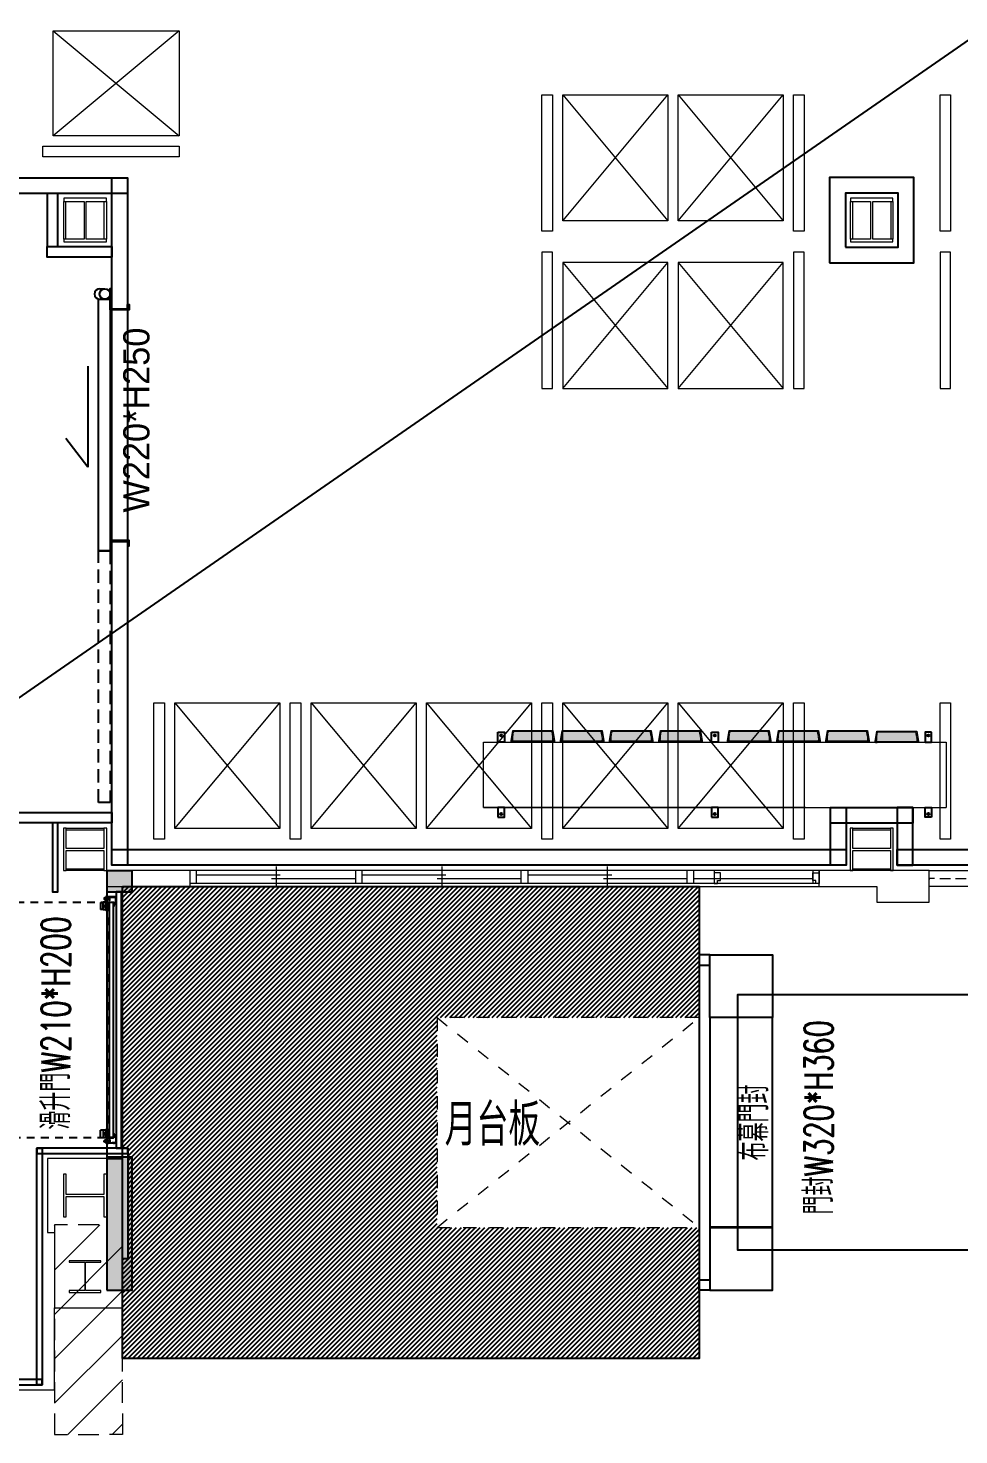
# Model space of a CAD drawing. Header units: millimetres. Extents: x -15161 to 10473752, y -72817 to 33960.
# Drawn here: x -1102 to -214, y -31514 to -30172 of the extents above; entities that cross this region are included whole.
import ezdxf
from ezdxf.enums import TextEntityAlignment as Align

# ---------------------------------------------------------------- set-up
doc = ezdxf.new("R2010")
doc.units = ezdxf.units.MM
for name, pattern in [('DASHED', [0.75, 0.5, -0.25]), ('HIDDEN', [9.525, 6.35, -3.175]), ('JIS_02_0.7', [1.35, 0.75, -0.6]), ('JIS_02_1.2', [2.5, 1.25, -1.25])]:
    doc.linetypes.add(name, pattern=pattern)
for name, color, linetype, lineweight in [('1', 7, 'Continuous', 9), ('C6', 6, 'Continuous', 5), ('添利-門', 150, 'Continuous', 25)]:
    doc.layers.add(name, color=color, linetype=linetype, lineweight=lineweight)
for name, color, linetype in [('@02 滑升門板', 7, 'Continuous'), ('@16 小零件', 3, 'Continuous'), ('HIDDEN', 2, 'DASHED'), ('PDF_幾何圖形', 7, 'Continuous'), ('TEXT', 4, 'Continuous')]:
    doc.layers.add(name, color=color, linetype=linetype)
doc.styles.add('C1', font='simplex.shx', dxfattribs={"bigfont": 'chin.shx'})
doc.styles.add('CHINA', font='C2.SHX', dxfattribs={"width": 0.8, "bigfont": 'CHINA.SHX'})
doc.styles.get("Standard").update_dxf_attribs({"font": 'arial.ttf'})

# ---------------------------------------------------------------- blocks, each defined once
blk = doc.blocks.new('機組1140116')
h = blk.add_hatch(color=230)
h.dxf.hatch_style = 1
h.paths.add_polyline_path([(-601.9, -24982.1), (-600.3, -24991.4), (-601.7, -24991.4), (-640.6, -24991.4), (-638.9, -24982.1)])
h = blk.add_hatch(color=230)
h.dxf.hatch_style = 1
h.paths.add_polyline_path([(-555, -24982.1), (-553.3, -24991.4), (-554.8, -24991.4), (-593.7, -24991.4), (-592, -24982.1)])
h = blk.add_hatch(color=230)
h.dxf.hatch_style = 1
h.paths.add_polyline_path([(-508.1, -24982.1), (-506.4, -24991.4), (-507.9, -24991.4), (-546.8, -24991.4), (-545.1, -24982.1)])
h = blk.add_hatch(color=230)
h.dxf.hatch_style = 1
h.paths.add_polyline_path([(-461.2, -24982.1), (-459.5, -24991.4), (-461, -24991.4), (-499.9, -24991.4), (-498.2, -24982.1)])
h = blk.add_hatch(color=230)
h.dxf.hatch_style = 1
h.paths.add_polyline_path([(-395.6, -24982.1), (-393.9, -24991.4), (-395.4, -24991.4), (-434.3, -24991.4), (-432.6, -24982.1)])
h = blk.add_hatch(color=230)
h.dxf.hatch_style = 1
h.paths.add_polyline_path([(-348.7, -24982.1), (-347, -24991.4), (-348.5, -24991.4), (-387.4, -24991.4), (-385.7, -24982.1)])
h = blk.add_hatch(color=230)
h.dxf.hatch_style = 1
h.paths.add_polyline_path([(-301.8, -24982.1), (-300.1, -24991.4), (-301.6, -24991.4), (-340.5, -24991.4), (-338.8, -24982.1)])
h = blk.add_hatch(color=230)
h.dxf.hatch_style = 1
h.paths.add_polyline_path([(-254.9, -24982.7), (-253.2, -24992), (-254.7, -24992), (-293.6, -24992), (-291.9, -24982.7)])
at = {"layer": '1'}
h = blk.add_hatch(color=230, dxfattribs=at)
h.dxf.hatch_style = 1
h.paths.add_polyline_path([(-640.6, -24991.4), (-639.1, -24991.4), (-639, -24982.4)])
h = blk.add_hatch(color=230, dxfattribs=at)
h.dxf.hatch_style = 1
h.paths.add_polyline_path([(-640.6, -24991.4), (-639.1, -24991.4), (-639, -24982.4)])
h = blk.add_hatch(color=230, dxfattribs=at)
h.dxf.hatch_style = 1
h.paths.add_polyline_path([(-600.3, -24991.4), (-601.7, -24991.4), (-601.9, -24982.4)])
h = blk.add_hatch(color=230, dxfattribs=at)
h.dxf.hatch_style = 1
h.paths.add_polyline_path([(-593.7, -24991.4), (-592.2, -24991.4), (-592.1, -24982.4)])
h = blk.add_hatch(color=230, dxfattribs=at)
h.dxf.hatch_style = 1
h.paths.add_polyline_path([(-593.7, -24991.4), (-592.2, -24991.4), (-592.1, -24982.4)])
h = blk.add_hatch(color=230, dxfattribs=at)
h.dxf.hatch_style = 1
h.paths.add_polyline_path([(-553.3, -24991.4), (-554.8, -24991.4), (-555, -24982.4)])
h = blk.add_hatch(color=230, dxfattribs=at)
h.dxf.hatch_style = 1
h.paths.add_polyline_path([(-546.8, -24991.4), (-545.3, -24991.4), (-545.1, -24982.4)])
h = blk.add_hatch(color=230, dxfattribs=at)
h.dxf.hatch_style = 1
h.paths.add_polyline_path([(-546.8, -24991.4), (-545.3, -24991.4), (-545.1, -24982.4)])
h = blk.add_hatch(color=230, dxfattribs=at)
h.dxf.hatch_style = 1
h.paths.add_polyline_path([(-506.4, -24991.4), (-507.9, -24991.4), (-508.1, -24982.4)])
h = blk.add_hatch(color=230, dxfattribs=at)
h.dxf.hatch_style = 1
h.paths.add_polyline_path([(-499.9, -24991.4), (-498.4, -24991.4), (-498.2, -24982.4)])
h = blk.add_hatch(color=230, dxfattribs=at)
h.dxf.hatch_style = 1
h.paths.add_polyline_path([(-499.9, -24991.4), (-498.4, -24991.4), (-498.2, -24982.4)])
h = blk.add_hatch(color=230, dxfattribs=at)
h.dxf.hatch_style = 1
h.paths.add_polyline_path([(-459.5, -24991.4), (-461, -24991.4), (-461.2, -24982.4)])
h = blk.add_hatch(color=230, dxfattribs=at)
h.dxf.hatch_style = 1
h.paths.add_polyline_path([(-434.3, -24991.4), (-432.8, -24991.4), (-432.6, -24982.4)])
h = blk.add_hatch(color=230, dxfattribs=at)
h.dxf.hatch_style = 1
h.paths.add_polyline_path([(-434.3, -24991.4), (-432.8, -24991.4), (-432.6, -24982.4)])
h = blk.add_hatch(color=230, dxfattribs=at)
h.dxf.hatch_style = 1
h.paths.add_polyline_path([(-393.9, -24991.4), (-395.4, -24991.4), (-395.6, -24982.4)])
h = blk.add_hatch(color=230, dxfattribs=at)
h.dxf.hatch_style = 1
h.paths.add_polyline_path([(-387.4, -24991.4), (-385.9, -24991.4), (-385.7, -24982.4)])
h = blk.add_hatch(color=230, dxfattribs=at)
h.dxf.hatch_style = 1
h.paths.add_polyline_path([(-387.4, -24991.4), (-385.9, -24991.4), (-385.7, -24982.4)])
h = blk.add_hatch(color=230, dxfattribs=at)
h.dxf.hatch_style = 1
h.paths.add_polyline_path([(-347, -24991.4), (-348.5, -24991.4), (-348.7, -24982.4)])
h = blk.add_hatch(color=230, dxfattribs=at)
h.dxf.hatch_style = 1
h.paths.add_polyline_path([(-340.5, -24991.4), (-339, -24991.4), (-338.8, -24982.4)])
h = blk.add_hatch(color=230, dxfattribs=at)
h.dxf.hatch_style = 1
h.paths.add_polyline_path([(-340.5, -24991.4), (-339, -24991.4), (-338.8, -24982.4)])
h = blk.add_hatch(color=230, dxfattribs=at)
h.dxf.hatch_style = 1
h.paths.add_polyline_path([(-300.1, -24991.4), (-301.6, -24991.4), (-301.8, -24982.4)])
h = blk.add_hatch(color=230, dxfattribs=at)
h.dxf.hatch_style = 1
h.paths.add_polyline_path([(-293.6, -24992), (-292.1, -24992), (-291.9, -24982.9)])
h = blk.add_hatch(color=230, dxfattribs=at)
h.dxf.hatch_style = 1
h.paths.add_polyline_path([(-293.6, -24992), (-292.1, -24992), (-291.9, -24982.9)])
h = blk.add_hatch(color=230, dxfattribs=at)
h.dxf.hatch_style = 1
h.paths.add_polyline_path([(-253.2, -24992), (-254.7, -24992), (-254.9, -24982.9)])
at = {"color": 230}
for p, q in [((-628.8, -24981.6), (-628.8, -24981.6)), ((-612, -24981.6), (-612, -24981.6)), ((-581.9, -24981.6), (-581.9, -24981.6)), ((-565.1, -24981.6), (-565.1, -24981.6)), ((-535, -24981.6), (-535, -24981.6)), ((-518.2, -24981.6), (-518.2, -24981.6)), ((-488.1, -24981.6), (-488.1, -24981.6)), ((-471.3, -24981.6), (-471.3, -24981.6)), ((-422.5, -24981.6), (-422.5, -24981.6)), ((-405.7, -24981.6), (-405.7, -24981.6)), ((-375.6, -24981.6), (-375.6, -24981.6)), ((-358.8, -24981.6), (-358.8, -24981.6)), ((-328.7, -24981.6), (-328.7, -24981.6)), ((-311.9, -24981.6), (-311.9, -24981.6)), ((-281.8, -24982.1), (-281.8, -24982.1)), ((-265, -24982.1), (-265, -24982.1))]:
    blk.add_line(p, q, dxfattribs=at)
for points in [[(-653.7, -24983.1), (-647.5, -24983.1), (-647.5, -24992.5), (-653.7, -24992.5)], [(-450, -24983.1), (-443.8, -24983.1), (-443.8, -24992.5), (-450, -24992.5)], [(-240.1, -24983.1), (-246.4, -24983.1), (-246.4, -24992.5), (-240.1, -24992.5)], [(-653.7, -25064.2), (-647.5, -25064.2), (-647.5, -25054.8), (-653.7, -25054.8)], [(-450, -25064.2), (-443.8, -25064.2), (-443.8, -25054.8), (-450, -25054.8)], [(-240.1, -25064.2), (-246.4, -25064.2), (-246.4, -25054.8), (-240.1, -25054.8)]]:
    blk.add_lwpolyline(points, close=True, dxfattribs=at)
for centre in [(-650.6, -24986.3), (-446.9, -24986.3), (-243.2, -24986.3), (-650.6, -25061.1), (-446.9, -25061.1), (-243.2, -25061.1)]:
    blk.add_circle(centre, 1.04, dxfattribs=at)
at = {"layer": '1', "color": 230}
for p, q in [((-641.2, -24991.4), (-639.5, -24981.6)), ((-639.5, -24981.6), (-601.3, -24981.6)), ((-638.9, -24982.1), (-601.9, -24982.1)), ((-601.3, -24981.6), (-599.7, -24991.4)), ((-594.2, -24991.4), (-592.6, -24981.6)), ((-592.6, -24981.6), (-554.4, -24981.6)), ((-592, -24982.1), (-555, -24982.1)), ((-554.4, -24981.6), (-552.8, -24991.4)), ((-547.3, -24991.4), (-545.7, -24981.6)), ((-545.7, -24981.6), (-507.5, -24981.6)), ((-545.1, -24982.1), (-508.1, -24982.1)), ((-507.5, -24981.6), (-505.9, -24991.4)), ((-500.4, -24991.4), (-498.8, -24981.6)), ((-498.8, -24981.6), (-460.6, -24981.6)), ((-498.2, -24982.1), (-461.2, -24982.1)), ((-460.6, -24981.6), (-459, -24991.4)), ((-434.8, -24991.4), (-433.2, -24981.6)), ((-433.2, -24981.6), (-395, -24981.6)), ((-432.6, -24982.1), (-395.6, -24982.1)), ((-395, -24981.6), (-393.4, -24991.4)), ((-387.9, -24991.4), (-386.3, -24981.6)), ((-386.3, -24981.6), (-348.1, -24981.6)), ((-385.7, -24982.1), (-348.7, -24982.1)), ((-348.1, -24981.6), (-346.5, -24991.4)), ((-341, -24991.4), (-339.4, -24981.6)), ((-339.4, -24981.6), (-301.2, -24981.6)), ((-338.8, -24982.1), (-301.8, -24982.1)), ((-301.2, -24981.6), (-299.6, -24991.4)), ((-294.1, -24992), (-292.5, -24982.1)), ((-292.5, -24982.1), (-254.3, -24982.1)), ((-291.9, -24982.7), (-254.9, -24982.7)), ((-254.3, -24982.1), (-252.7, -24992)), ((-667.4, -24992.5), (-360.4, -24992.5)), ((-667.4, -25054.8), (-667.4, -24992.5)), ((-667.4, -24992.5), (-226.4, -24992.5)), ((-554.4, -24992.5), (-339.5, -24992.5)), ((-226.4, -24992.5), (-226.4, -25054.8)), ((-360.4, -25054.8), (-667.4, -25054.8)), ((-667.4, -25054.8), (-226.4, -25054.8))]:
    blk.add_line(p, q, dxfattribs=at)
for points in [[(-641.2, -24992.5), (-641.2, -24991.4), (-599.7, -24991.4), (-599.7, -24992.5)], [(-594.2, -24992.5), (-594.2, -24991.4), (-552.8, -24991.4), (-552.8, -24992.5)], [(-547.3, -24992.5), (-547.3, -24991.4), (-505.9, -24991.4), (-505.9, -24992.5)], [(-500.4, -24992.5), (-500.4, -24991.4), (-459, -24991.4), (-459, -24992.5)], [(-434.8, -24992.5), (-434.8, -24991.4), (-393.4, -24991.4), (-393.4, -24992.5)], [(-387.9, -24992.5), (-387.9, -24991.4), (-346.5, -24991.4), (-346.5, -24992.5)], [(-341, -24992.5), (-341, -24991.4), (-299.6, -24991.4), (-299.6, -24992.5)], [(-294.1, -24993), (-294.1, -24992), (-252.7, -24992), (-252.7, -24993)]]:
    blk.add_lwpolyline(points, close=True, dxfattribs=at)
at = {"layer": 'HIDDEN', "color": 230}
for p, q in [((-640.6, -24991.4), (-638.9, -24982.1)), ((-600.3, -24991.4), (-601.9, -24982.1)), ((-593.7, -24991.4), (-592, -24982.1)), ((-553.3, -24991.4), (-555, -24982.1)), ((-546.8, -24991.4), (-545.1, -24982.1)), ((-506.4, -24991.4), (-508.1, -24982.1)), ((-499.9, -24991.4), (-498.2, -24982.1)), ((-459.5, -24991.4), (-461.2, -24982.1)), ((-434.3, -24991.4), (-432.6, -24982.1)), ((-393.9, -24991.4), (-395.6, -24982.1)), ((-387.4, -24991.4), (-385.7, -24982.1)), ((-347, -24991.4), (-348.7, -24982.1)), ((-340.5, -24991.4), (-338.8, -24982.1)), ((-300.1, -24991.4), (-301.8, -24982.1)), ((-293.6, -24992), (-291.9, -24982.7)), ((-253.2, -24992), (-254.9, -24982.7))]:
    blk.add_line(p, q, dxfattribs=at)
for points in [[(-639.1, -24992), (-639.1, -24991.4), (-640.9, -24991.4), (-640.9, -24992)], [(-601.7, -24992), (-601.7, -24991.4), (-600, -24991.4), (-600, -24992)], [(-592.2, -24992), (-592.2, -24991.4), (-594, -24991.4), (-594, -24992)], [(-554.8, -24992), (-554.8, -24991.4), (-553.1, -24991.4), (-553.1, -24992)], [(-545.3, -24992), (-545.3, -24991.4), (-547.1, -24991.4), (-547.1, -24992)], [(-507.9, -24992), (-507.9, -24991.4), (-506.2, -24991.4), (-506.2, -24992)], [(-498.4, -24992), (-498.4, -24991.4), (-500.2, -24991.4), (-500.2, -24992)], [(-461, -24992), (-461, -24991.4), (-459.3, -24991.4), (-459.3, -24992)], [(-432.8, -24992), (-432.8, -24991.4), (-434.5, -24991.4), (-434.5, -24992)], [(-395.4, -24992), (-395.4, -24991.4), (-393.7, -24991.4), (-393.7, -24992)], [(-385.9, -24992), (-385.9, -24991.4), (-387.6, -24991.4), (-387.6, -24992)], [(-348.5, -24992), (-348.5, -24991.4), (-346.8, -24991.4), (-346.8, -24992)], [(-339, -24992), (-339, -24991.4), (-340.7, -24991.4), (-340.7, -24992)], [(-301.6, -24992), (-301.6, -24991.4), (-299.9, -24991.4), (-299.9, -24992)], [(-292.1, -24992.5), (-292.1, -24992), (-293.8, -24992), (-293.8, -24992.5)], [(-254.7, -24992.5), (-254.7, -24992), (-252.9, -24992), (-252.9, -24992.5)]]:
    blk.add_lwpolyline(points, close=True, dxfattribs=at)
at = {"layer": 'PDF_幾何圖形', "lineweight": 0}
blk.add_lwpolyline([(-315.3, -25076.5), (-315.3, -25074.8), (-279.3, -25074.8), (-279.3, -25076.5)], close=True, dxfattribs=at)
blk = doc.blocks.new('建築底圖1140116')
at = {"transparency": 33554687}
h = blk.add_hatch(color=8, dxfattribs=at)
h.dxf.hatch_style = 1
h.paths.add_polyline_path([(-1026.6, -25135.3), (-1002.6, -25135.3), (-1002.6, -25115.3), (-1026.6, -25115.3)])
h = blk.add_hatch(color=8, dxfattribs=at)
h.dxf.hatch_style = 1
h.paths.add_polyline_path([(-1026.6, -25515.3), (-1002.6, -25515.3), (-1002.6, -25388.5), (-1026.6, -25388.5)])
at = {"color": 8}
blk.add_line((-1026.6, -25135.3), (-1026.6, -25388.5), dxfattribs=at)
for points in [[(-1026.6, -25135.3), (-1002.6, -25135.3), (-1002.6, -25115.3), (-1026.6, -25115.3)], [(-1026.6, -25515.3), (-1002.6, -25515.3), (-1002.6, -25388.5), (-1026.6, -25388.5)]]:
    blk.add_lwpolyline(points, close=True, dxfattribs=at)
blk.add_lwpolyline([(-1026.6, -25389.8), (-1011.8, -25389.8)])
at = {"layer": 'PDF_幾何圖形', "lineweight": 0}
for points in [[(-1067.6, -24513), (-1067.6, -24515.5), (-1027, -24515.5), (-1027, -24513), (-1046.5, -24513), (-1046.5, -24477), (-1027, -24477), (-1027, -24474), (-1067.6, -24474), (-1067.6, -24477), (-1048.2, -24477), (-1048.2, -24513)], [(-1067.6, -24513), (-1067.6, -24477), (-1066, -24477), (-1066, -24513)], [(-1029.1, -24513), (-1029.1, -24477), (-1027, -24477), (-1027, -24513)], [(-317.4, -24513), (-317.4, -24515.5), (-277.2, -24515.5), (-277.2, -24513), (-296.2, -24513), (-296.2, -24477), (-277.2, -24477), (-277.2, -24474), (-317.4, -24474), (-317.4, -24477), (-298.3, -24477), (-298.3, -24513)], [(-317.4, -24513), (-317.4, -24477), (-315.7, -24477), (-315.7, -24513)], [(-278.8, -24513), (-278.8, -24477), (-277.2, -24477), (-277.2, -24513)], [(-1029.5, -25115.1), (-1026.6, -25115.1), (-1026.6, -25074.8), (-1029.5, -25074.8), (-1029.5, -25093.9), (-1065.5, -25093.9), (-1065.5, -25074.8), (-1068.1, -25074.8), (-1068.1, -25115.1), (-1065.5, -25115.1), (-1065.5, -25096), (-1029.5, -25096)], [(-1065.5, -25076.5), (-1065.5, -25074.8), (-1029.5, -25074.8), (-1029.5, -25076.5)], [(-279.3, -25115.1), (-276.7, -25115.1), (-276.7, -25074.8), (-279.3, -25074.8), (-279.3, -25093.9), (-315.3, -25093.9), (-315.3, -25074.8), (-317.8, -25074.8), (-317.8, -25115.1), (-315.3, -25115.1), (-315.3, -25096), (-279.3, -25096)], [(-315.3, -25076.5), (-315.3, -25074.8), (-279.3, -25074.8), (-279.3, -25076.5)], [(-1065.5, -25115.1), (-1065.5, -25113.4), (-1029.5, -25113.4), (-1029.5, -25115.1)], [(-315.3, -25115.1), (-315.3, -25113.4), (-279.3, -25113.4), (-279.3, -25115.1)], [(-1029.5, -25445.3), (-1026.6, -25445.3), (-1026.6, -25404.7), (-1029.5, -25404.7), (-1029.5, -25424.1), (-1065.5, -25424.1), (-1065.5, -25404.7), (-1068.1, -25404.7), (-1068.1, -25445.3), (-1065.5, -25445.3), (-1065.5, -25425.8), (-1029.5, -25425.8)], [(-1032.5, -25488.5), (-1032.5, -25487.2), (-1062.6, -25487.2), (-1062.6, -25488.5), (-1047.7, -25488.5), (-1047.7, -25515.6), (-1062.6, -25515.6), (-1062.6, -25517.3), (-1032.5, -25517.3), (-1032.5, -25515.6), (-1046.9, -25515.6), (-1046.9, -25488.5)]]:
    blk.add_lwpolyline(points, close=True, dxfattribs=at)
for points in [[(1103.6, -25127.3), (503.6, -25127.3), (503.6, -25115.1), (357.9, -25115.1), (357.9, -25130.3), (-242.4, -25130.3), (-242.4, -25115.1), (357.9, -25115.1), (357.9, -25145.1), (407.9, -25145.1), (407.9, -25130.3), (503.6, -25130.3), (503.6, -25115.1), (1103.6, -25115.1), (1223.8, -25115.1), (1223.8, -25035), (1238.6, -25035), (1238.6, -24554.9), (1223.8, -24554.9), (1223.8, -25035)], [(-865.3, -25111.2), (-865.3, -25131.1)], [(-707.3, -25111.2), (-707.3, -25131.1)], [(-549.4, -25111.2), (-549.4, -25131.1)], [(-1026.6, -25130.3), (-947.4, -25130.3), (-347.4, -25130.3), (-292.4, -25130.3), (-292.4, -25145.1), (-242.4, -25145.1), (-242.4, -25115.1), (-347.4, -25115.1), (-947.4, -25115.1), (-1026.6, -25115.1), (-1026.6, -25130.3)], [(-347.4, -25130.3), (-347.4, -25115.1), (-347.4, -25127.3), (-947.4, -25127.3)], [(-947.4, -25115.1), (-947.4, -25130.3)], [(-941.5, -25115.1), (-941.5, -25127.3)], [(-941.5, -25119.3), (-861.5, -25119.3)], [(-789.5, -25123.1), (-869.5, -25123.1)], [(-789.5, -25115.1), (-789.5, -25127.3)], [(-783.5, -25115.1), (-783.5, -25127.3)], [(-783.5, -25119.3), (-703.5, -25119.3)], [(-631.5, -25123.1), (-711.6, -25123.1)], [(-631.5, -25127.3), (-631.5, -25115.1)], [(-625.2, -25115.1), (-625.2, -25127.3)], [(-625.2, -25119.3), (-545.2, -25119.3)], [(-473.2, -25123.1), (-553.2, -25123.1)], [(-473.2, -25127.3), (-473.2, -25115.1)], [(-467.3, -25115.1), (-467.3, -25127.3)], [(-353.4, -25123.1), (-467.3, -25123.1)], [(-447.4, -25115.1), (-447.4, -25127.3), (-444.4, -25127.3), (-444.4, -25124.4), (-441.4, -25124.4), (-441.4, -25117.2), (-447.4, -25117.2)], [(-353.4, -25115.1), (-353.4, -25127.3)], [(-347.4, -25127.3), (-350.4, -25127.3), (-350.4, -25124.4), (-353.4, -25124.4), (-353.4, -25117.2), (-347.4, -25117.2)], [(-237.4, -25122.7), (-242.4, -25122.7), (-242, -25123.1)], [(-232.3, -25122.7), (-222.1, -25122.7)], [(-217.5, -25122.7), (-207.3, -25122.7)], [(-1026.6, -25389.8), (-1083.3, -25389.8), (-1083.3, -25437.3), (-1083.3, -25460.1), (-1076.5, -25460.1), (-1076.5, -25532.1), (-1011.8, -25532.1), (-1011.8, -25389.8)], [(-1026.6, -25389.8), (-1083.3, -25389.8), (-1083.3, -25437.3)], [(-1064.3, -25452.9), (-1076.5, -25452.9), (-1076.5, -25472.8)], [(-1076.5, -25496.1), (-1033.4, -25452.9)], [(-1076.5, -25453.8), (-1076.1, -25452.9)], [(-1034.2, -25452.9), (-1054.1, -25452.9)], [(-1011.8, -25472.8), (-1011.8, -25452.9)], [(-1076.5, -25538.5), (-1011.8, -25473.3)], [(-1076.5, -25483), (-1076.5, -25502.9)], [(-1076.5, -25512.6), (-1076.5, -25533)], [(-1011.8, -25533), (-1011.8, -25512.6)], [(-1076.5, -25580.8), (-1011.8, -25516)], [(-1768.4, -25532.1), (-1768.4, -25610.4), (-1076.5, -25610.4), (-1076.5, -25532.1)], [(-1076.5, -25542.7), (-1076.5, -25563)], [(-1011.8, -25563), (-1011.8, -25542.7)], [(-1076.5, -25623.1), (-1011.8, -25558.4)], [(-1076.5, -25572.8), (-1076.5, -25592.7)], [(-1011.8, -25592.7), (-1011.8, -25572.8)], [(-1076.5, -25602.8), (-1076.5, -25622.7)], [(-1063.8, -25652.8), (-1011.8, -25600.7)], [(-1011.8, -25622.7), (-1011.8, -25602.8)], [(-1076.5, -25632.9), (-1076.5, -25652.8), (-1064.3, -25652.8)], [(-1011.8, -25632.9), (-1011.8, -25652.8), (-1024, -25652.8)], [(-1021.5, -25652.8), (-1011.8, -25643)], [(-1054.1, -25652.8), (-1034.2, -25652.8)]]:
    blk.add_lwpolyline(points, dxfattribs=at)
blk = doc.blocks.new('A$C4E4F44B7')
at = {"layer": '@16 小零件'}
h = blk.add_hatch(color=253, dxfattribs=at)
h.dxf.hatch_style = 1
h.set_gradient(color1=(173, 173, 173), color2=(173, 173, 173))
edge = h.paths.add_edge_path()
edge.add_line((76, 44), (0, 44))
edge.add_arc((0, 42), 2, 90, 180)
edge.add_line((-2, 42), (-2, 0))
edge.add_arc((0, 0), 2, 180, 270)
edge.add_line((0, -2), (20, -2))
edge.add_line((20, -2), (20, 0))
edge.add_line((20, 0), (0, 0))
edge.add_line((0, 0), (0, 42))
edge.add_line((0, 42), (76, 42))
edge.add_line((76, 42), (76, 44))
at = {"layer": '@16 小零件', "color": 3}
blk.add_lwpolyline([(76, 44), (0, 44, 0.414214), (-2, 42), (-2, 0, 0.414214), (0, -2), (20, -2), (20, 0), (0, 0), (0, 42), (76, 42)], format="xyb", close=True, dxfattribs=at)
blk = doc.blocks.new('mao')
h = blk.add_hatch()
h.set_pattern_fill('ANSI37', color=256, scale=0.1)
edge = h.paths.add_edge_path()
edge.add_arc((-9, -3), 1, 71.7992, 121.7992)
edge.add_line((-10, -2), (-14, -5))
edge.add_arc((-14, -6), 0.75, 121.7992, 301.7992)
edge.add_line((-14, -6), (-12, -5))
edge.add_arc((-11, -7), 2, 71.7992, 121.7992, ccw=False)
edge.add_line((-10, -5), (-5, -7))
edge.add_arc((-4, -3), 4, 251.7992, 277.0107)
edge.add_line((-4, -7), (0, -7))
edge.add_arc((0, -5), 1.7, 270, 355.5734)
edge.add_arc((-30, -3), 31.5, 355.5734, 369.9553)
edge.add_line((1, 3), (1, 3))
edge.add_line((1, 3), (1, 3))
edge.add_arc((44, 7), 43, 184.3616, 185.7483, ccw=False)
edge.add_arc((1, 4), 0.2, 4.3616, 48.1143)
edge.add_line((1, 4), (1, 5))
edge.add_arc((1, 5), 0.2, 183.0003, 228.1143, ccw=False)
edge.add_arc((42, 7), 41.8, 176.3704, 183.0003, ccw=False)
edge.add_arc((1, 9), 0.2, 131.2564, 176.3704, ccw=False)
edge.add_line((1, 10), (1, 10))
edge.add_arc((1, 10), 0.2, 311.2564, 356.1782)
edge.add_arc((42, 8), 40.6, 156.1784, 176.5258, ccw=False)
edge.add_arc((4, 26), 1.5, 278.2417, 580.9993)
edge.add_arc((42, 7), 42.4, 155.3484, 184.7189)
edge.add_arc((35, -21), 43, 145.8809, 146.1229)
edge.add_arc((-4, 5), 4, 270, 326.1229, ccw=False)
edge.add_line((-4, 1), (-16, 1))
edge.add_arc((-16, -4), 5.5, 90, 120.2425)
edge.add_arc((-19, 0), 0.75, 120.2425, 300.2425)
edge.add_arc((-16, -4), 4, 90, 120.2425, ccw=False)
edge.add_line((-16, 0), (-4, 0))
edge.add_arc((-4, 5), 5.5, 270, 311.3028)
edge.add_arc((0, 1), 0.2, 7.1671, 131.3028, ccw=False)
edge.add_arc((-30, -3), 30, -4.4266, 7.1671, ccw=False)
edge.add_arc((0, -5), 0.2, 270, 355.5734, ccw=False)
edge.add_line((0, -5), (-4, -5))
edge.add_arc((-4, -5), 0.5, 161.7992, 277.0107, ccw=False)
edge.add_line((-5, -5), (-4, -3))
edge.add_arc((-5, -3), 0.65, 341.7992, 521.7992)
edge.add_line((-5, -3), (-6, -5))
edge.add_arc((-6, -4), 0.5, 251.7992, 341.7992, ccw=False)
edge.add_line((-7, -5), (-9, -4))
edge.add_arc((-9, -4), 0.5, 146.7992, 251.7992, ccw=False)
edge.add_line((-9, -3), (-9, -2))
edge.add_arc((-9, -2), 0.2, 326.7992, 431.7992)
at = {"layer": '@16 小零件'}
blk.add_lwpolyline([(-9, -2, 0.221695), (-10, -2), (-14, -5, 1), (-14, -6), (-12, -5, -0.221695), (-10, -5), (-5, -7, 0.110452), (-4, -7), (0, -7, 0.391762), (2, -5, 0.062835), (1, 3), (1, 3), (1, 3, -0.006051), (1, 4, 0.193261), (1, 4), (1, 5, -0.199429), (1, 5, -0.028937), (1, 10, -0.199429), (1, 10), (1, 10, 0.198558), (1, 10, -0.089016), (5, 24, 3.920122), (3, 25, 0.128859), (-1, 3, 0.001056), (-1, 3, -0.249898), (-4, 1), (-16, 1, 0.132729), (-19, 1, 1), (-18, -1, -0.132729), (-16, 0), (-4, 0, 0.182194), (0, 1, -0.601666), (0, 1, -0.05063), (0, -5, -0.391762), (0, -5), (-4, -5, -0.54982), (-5, -5), (-4, -3, 1), (-5, -3), (-6, -5, -0.414214), (-7, -5), (-9, -4, -0.493145), (-9, -3), (-9, -2, 0.493145), (-9, -2)], format="xyb", dxfattribs=at)
blk = doc.blocks.new('A$C5A6C6123')
at = {"layer": '@16 小零件'}
h = blk.add_hatch(color=7, dxfattribs=at)
h.dxf.hatch_style = 1
h.set_gradient(color1=(255, 255, 255))
h.paths.add_polyline_path([(11, 10, 0.182194), (12, 6, -0.601666), (12, 6, -0.05063), (6, 6, -0.391762), (6, 6), (6, 10, -0.548925), (6, 11), (8, 10, 1), (8, 11), (7, 12, -0.414214), (6, 13), (7, 15, -0.493145), (8, 15), (9, 15, 0.48682), (9, 15, 0.226997), (9, 16), (6, 20, 1), (5, 20), (6, 18, -0.221695), (6, 16), (4, 12, 0.110452), (4, 10), (5, 6, 0.391762), (6, 4, 0.062835), (14, 5), (14, 5), (14, 5, -0.006051), (15, 5, 0.193261), (15, 5), (16, 5, -0.199429), (16, 5, -0.028937), (21, 5, -0.199429), (21, 5), (21, 5, 0.200125), (21, 5, -0.089009), (35, 2, 3.920122), (36, 3, 0.128859), (15, 7, 0.001056), (14, 7, -0.249898), (13, 10), (13, 22, 0.132729), (12, 25, 1), (11, 24, -0.132729), (11, 22)])
at = {"layer": '@16 小零件', "elevation": 0}
blk.add_lwpolyline([(9, 15, 0.225896), (9, 16), (6, 20, 1), (5, 20), (6, 18, -0.221695), (6, 16), (4, 12, 0.110452), (4, 10), (5, 6, 0.391762), (6, 4, 0.062835), (14, 5), (14, 5), (14, 5, -0.006051), (15, 5, 0.193261), (15, 5), (16, 5, -0.199429), (16, 5, -0.028937), (21, 5, -0.199429), (21, 5), (21, 5, 0.198558), (21, 5, -0.089016), (35, 2, 3.920122), (36, 3, 0.128859), (15, 7, 0.001056), (14, 7, -0.249898), (13, 10), (13, 22, 0.132729), (12, 25, 1), (11, 24, -0.132729), (11, 22), (11, 10, 0.182194), (12, 6, -0.601666), (12, 6, -0.05063), (6, 6, -0.391762), (6, 6), (6, 10, -0.54982), (6, 11), (8, 10, 1), (8, 11), (7, 12, -0.414214), (6, 13), (7, 15, -0.493145), (8, 15), (9, 15, 0.493145), (9, 15)], format="xyb", dxfattribs=at)
blk = doc.blocks.new('A$C34B67317')
at = {"layer": '@16 小零件'}
h = blk.add_hatch(color=253, dxfattribs=at)
h.dxf.hatch_style = 1
h.set_gradient(color1=(173, 173, 173), color2=(173, 173, 173))
h.paths.add_polyline_path([(-54, -6), (-51, -6), (-51, 1), (-51, 20), (-49, 35), (-49, 39, -0.025609), (-49, 39), (-49, 53), (-52, 53), (-52, 35), (-54, 20)])
h.paths.add_polyline_path([(-54, -24), (-51, -24), (-51, -6), (-54, -6)])
h.paths.add_polyline_path([(-52, 53), (-49, 53), (-49, 67), (-49, 75), (-52, 75)])
h = blk.add_hatch(color=253, dxfattribs=at)
h.dxf.hatch_style = 1
h.set_gradient(color1=(173, 173, 173), color2=(173, 173, 173))
h.paths.add_polyline_path([(-47, -26), (-23, -26), (-23, -26), (-23, -24), (-27, -24), (-47, -24, -0.394187), (-49, -22), (-49, -6), (-51, -6), (-51, -22, 0.400856)])
h.paths.add_polyline_path([(-51, -6), (-49, -6), (-49, 14), (-51, 14)])
h.paths.add_polyline_path([(-19, -26), (7, -26, 0.434528), (11, -22), (11, -13), (10, -12), (11, -11), (11, -6), (9, -6), (9, -10), (7, -11, 0.383736), (7, -13), (9, -14), (9, -22, -0.434528), (7, -24), (-15, -24), (-15, -24), (-19, -24)])
h = blk.add_hatch(color=253, dxfattribs=at)
h.dxf.hatch_style = 1
h.set_gradient(color1=(173, 173, 173), color2=(173, 173, 173))
h.paths.add_polyline_path([(-44, 35), (-23, 35), (-23, 37), (-44, 37, -0.414214), (-47, 39), (-47, 53), (-49, 53), (-49, 39, 0.384526)])
h.paths.add_polyline_path([(-49, 67), (-49, 53), (-47, 53), (-47, 66), (-41, 83, -0.583146), (-30, 85), (-25, 78), (-23, 80), (-28, 86, 0.583449), (-43, 84)])
for p, q in [((-44, 53, 0), (-55, 53, 0)), ((-53, 57), (-53, 49)), ((-52, 57), (-52, 49)), ((-58, -6), (-45, -6)), ((-55, -2), (-55, -10)), ((-54, -2), (-54, -10))]:
    blk.add_line(p, q, dxfattribs=at)
at = {"layer": '@16 小零件', "ltscale": 10}
blk.add_line((-52, 35, 0), (-52, 75, 0), dxfattribs=at)
blk.add_lwpolyline([(-52, 75), (-49, 75), (-49, 35), (-51, 20), (-51, -24), (-54, -24), (-54, 20), (-52, 36)], dxfattribs=at)
at = {"layer": '@16 小零件'}
blk.add_lwpolyline([(-51, 1), (-51, -22, 0.401695), (-47, -26), (7, -26, 0.434528), (11, -22), (11, -13), (10, -12), (11, -11), (11, -6), (9, -6), (9, -10), (7, -11, 0.383736), (7, -13), (9, -14), (9, -22, -0.434528), (7, -24), (-47, -24, -0.394187), (-49, -22), (-49, 14), (-51, 14)], format="xyb", dxfattribs=at)
at = {"layer": '@16 小零件', "ltscale": 10, "elevation": 0}
blk.add_lwpolyline([(-30, 85, 0.580259), (-41, 83), (-47, 66), (-47, 39, 0.414214), (-44, 37), (-23, 37), (-23, 35), (-44, 35, -0.414214), (-49, 39), (-49, 67), (-43, 84, -0.58075), (-28, 86), (-23, 80), (-25, 78)], format="xyb", close=True, dxfattribs=at)
at = {"layer": '@16 小零件', "extrusion": (0, 0, -1)}
for centre, major_axis, start_param, end_param in [((-53, 57), (-0.598, -0.598), -1.41843, -0.152488), ((-53, 48), (0.598, -0.598), 3.293959, 4.559901), ((-54, -1), (-0.598, -0.598), -1.41843, -0.152488), ((-54, -11), (0.598, -0.598), 3.293959, 4.559901)]:
    blk.add_ellipse(centre, major_axis=major_axis, ratio=1, start_param=start_param, end_param=end_param, dxfattribs=at)
at = {"layer": '@16 小零件', "xscale": -1}
for name, p, rotation in [('mao', (11, -6), 270.4821418400619), ('A$C5A6C6123', (0, 0, 0), 180)]:
    blk.add_blockref(name, p, dxfattribs=dict(at, rotation=rotation))
blk = doc.blocks.new('轮和轮支架')
at = {"layer": '@02 滑升門板', "color": 4}
for p, q in [((-6, -6), (-6, -23)), ((-6, -35), (-6, -23)), ((-6, -40), (-6, -35)), ((6, -30), (6, -6)), ((6, -16), (15, -16)), ((15, -30), (6, -30)), ((6, -30), (6, -35)), ((6, -35), (6, -40)), ((15, -30), (15, -16)), ((34, -18), (15, -18)), ((34, -28), (15, -28)), ((106, -14), (34, -14)), ((34, -14), (34, -58)), ((106, -32), (34, -32)), ((106, -58), (34, -58)), ((36, -14), (36, -4)), ((36, -4), (104, -4)), ((104, -7), (36, -7)), ((36, -84), (36, -58)), ((36, -84), (104, -84)), ((46, -7), (39, -7)), ((39, -7), (39, -7)), ((40, -7), (46, -7)), ((41, -4), (104, -4)), ((41, -8), (41, -12)), ((42, -13), (41, -13)), ((43, -13), (42, -13)), ((43, -8), (43, -12)), ((43, -13), (46, -13)), ((46, -14), (46, -4)), ((52, -7), (46, -7)), ((46, -7), (52, -7)), ((48, -13), (46, -13)), ((48, -13), (49, -13)), ((49, -8), (49, -12)), ((49, -13), (51, -13)), ((51, -8), (51, -12)), ((52, -7), (52, -7)), ((95, -7), (88, -7)), ((88, -7), (95, -7)), ((88, -7), (88, -7)), ((89, -8), (89, -12)), ((91, -13), (90, -13)), ((92, -13), (91, -13)), ((92, -8), (92, -12)), ((92, -13), (95, -13)), ((95, -14), (95, -4)), ((101, -7), (95, -7)), ((95, -7), (101, -7)), ((97, -13), (95, -13)), ((97, -8), (97, -12)), ((97, -13), (98, -13)), ((98, -13), (99, -13)), ((100, -8), (100, -12)), ((101, -7), (101, -7)), ((104, -4), (104, -14)), ((104, -4), (104, -7)), ((104, -58), (104, -84)), ((106, -14), (106, -58)), ((115, -18), (106, -18)), ((115, -28), (106, -28)), ((115, -28), (115, -18)), ((115, -18), (117, -18)), ((115, -28), (117, -28)), ((117, -28), (117, -18))]:
    blk.add_line(p, q, dxfattribs=at)
blk.add_lwpolyline([(75, -36), (79, -43), (75, -50), (66, -50), (62, -43), (66, -36)], close=True, dxfattribs=at)
for centre, radius in [((70, -42), 9.96), ((70, -43), 7.22), ((70, -43), 6.59)]:
    blk.add_circle(centre, radius, dxfattribs=at)
for centre, radius, start, end in [((0, -6), 6, 0, 180), ((0, -7), 6.1, 10.3229, 169.6771), ((0, -9), 6.29, 18.5184, 163.7889), ((0, -12), 6.89, 29.4619, 150.5381), ((0, -16), 7.76, 39.3937, 140.6063), ((0, -22), 9.13, 50.0846, 132.2228), ((0, -40), 18.8, 71.4396, 108.5604), ((0, -6), 18.8, 251.4396, 288.5604), ((0, -24), 9.13, 227.7772, 309.9154), ((0, -30), 7.76, 219.3937, 320.6063), ((0, -34), 6.89, 209.4619, 330.5381), ((0, -37), 6.29, 196.2111, 341.4816), ((0, -40), 6, 180, 0), ((0, -39), 6.1, 190.3229, 349.6771), ((42, -2), 6.13, 244.44, 281.3099), ((40, -7), 0.457, 90, 180), ((41, -12), 0.481, 180, 270), ((42, -12), 0.481, 270, 0), ((46, 1), 8.9, 251.0754, 288.9246), ((43, -12), 0.481, 180, 270), ((48, -12), 0.481, 270, 0), ((50, -2), 6.13, 258.6901, 295.56), ((49, -12), 0.481, 180, 270), ((51, -12), 0.481, 270, 0), ((52, -7), 0.457, 0, 90), ((70, -43), 4.5, 0.2198, 180.6124), ((70, -42), 4.51, 183.2567, 356.3507), ((90, -2), 6.13, 244.44, 281.3099), ((88, -7), 0.457, 90, 180), ((90, -12), 0.481, 180, 270), ((91, -12), 0.481, 270, 0), ((95, 1), 8.9, 251.0754, 288.9246), ((92, -12), 0.481, 180, 270), ((99, -2), 6.13, 258.6901, 295.56), ((98, -12), 0.481, 180, 270), ((97, -12), 0.481, 270, 0), ((99, -12), 0.481, 270, 0), ((101, -7), 0.457, 0, 90)]:
    blk.add_arc(centre, radius, start, end, dxfattribs=at)
blk = doc.blocks.new('A$C5A8905F9')
at = {"layer": '@16 小零件', "xscale": -1, "rotation": 180}
blk.add_blockref('轮和轮支架', (-35, 40), dxfattribs=at)
at = {"layer": '@16 小零件'}
blk.add_blockref('A$C4E4F44B7', (0, 0), dxfattribs=at)

msp = doc.modelspace()

# ---------------------------------------------------------------- hatches: boundary and pattern name
at = {"transparency": 33554687}
h = msp.add_hatch(dxfattribs=at)
h.set_pattern_fill('ANSI31', color=54)
h.paths.add_polyline_path([(-1006.7586, -31345.7692), (-1011.7586, -31345.7692), (-1011.7586, -31440.7692), (-461.7586, -31440.7692), (-461.7586, -31315.7692), (-711.7586, -31315.7692), (-711.7586, -31115.7692), (-461.7586, -31115.7692), (-461.7586, -30990.7692), (-1011.7586, -30990.7692), (-1011.7586, -31240.3147), (-1006.7586, -31240.3147)])
h.paths.add_polyline_path([(-621.82, -31367.9542), (-551.0492, -31367.9542), (-551.0492, -31316.4365), (-621.82, -31316.4365)], flags=24)
h.paths.add_polyline_path([(-729.6107, -31250.8305), (-729.6107, -31180.0597), (-781.1284, -31180.0597), (-781.1284, -31250.8305)], flags=24)

# ---------------------------------------------------------------- linework, layer by layer
at = {"color": 230}
msp.add_line((3360.8703, -27714.2015), (-2764.4316, -31955.9731), dxfattribs=at)
at = {"color": 8, "lineweight": 13, "ltscale": 0.13}
for p, q in [((-957.7684, -30174.9187), (-1077.7684, -30274.9187)), ((-1077.7684, -30174.9187), (-957.7684, -30274.9187)), ((-591.7662, -30235.885), (-491.7662, -30355.885)), ((-591.7662, -30355.885), (-491.7662, -30235.885)), ((-481.7662, -30235.885), (-381.7662, -30355.885)), ((-481.7662, -30355.885), (-381.7662, -30235.885)), ((-591.7662, -30515.6993), (-491.7662, -30395.6993)), ((-591.7662, -30395.6993), (-491.7662, -30515.6993)), ((-481.7662, -30515.6993), (-381.7662, -30395.6993)), ((-481.7662, -30395.6993), (-381.7662, -30515.6993)), ((-961.7662, -30815.5264), (-861.7662, -30935.5264)), ((-961.7662, -30935.5264), (-861.7662, -30815.5264)), ((-831.7662, -30815.5264), (-731.7662, -30935.5264)), ((-831.7662, -30935.5264), (-731.7662, -30815.5264)), ((-721.7662, -30815.5264), (-621.7662, -30935.5264)), ((-721.7662, -30935.5264), (-621.7662, -30815.5264)), ((-591.7662, -30815.5264), (-491.7662, -30935.5264)), ((-591.7662, -30935.5264), (-491.7662, -30815.5264)), ((-481.7662, -30815.5264), (-381.7662, -30935.5264)), ((-481.7662, -30935.5264), (-381.7662, -30815.5264))]:
    msp.add_line(p, q, dxfattribs=at)
at = {"color": 150}
msp.add_line((-1017.7588, -31229.4099), (-1017.7589, -31234.8345), dxfattribs=at)
at = {"color": 8, "lineweight": 13, "ltscale": 0.13}
for points in [[(-957.7684, -30174.9187), (-957.7684, -30274.9187), (-1077.7684, -30274.9187), (-1077.7684, -30174.9187)], [(-601.7662, -30365.885), (-611.7662, -30365.885), (-611.7662, -30235.885), (-601.7662, -30235.885)], [(-591.7662, -30235.885), (-491.7662, -30235.885), (-491.7662, -30355.885), (-591.7662, -30355.885)], [(-481.7662, -30235.885), (-381.7662, -30235.885), (-381.7662, -30355.885), (-481.7662, -30355.885)], [(-361.7662, -30365.885), (-371.7662, -30365.885), (-371.7662, -30235.885), (-361.7662, -30235.885)], [(-222.1321, -30365.885), (-232.1321, -30365.885), (-232.1321, -30235.885), (-222.1321, -30235.885)], [(-1087.7684, -30294.9187), (-1087.7684, -30284.9187), (-957.7684, -30284.9187), (-957.7684, -30294.9187)], [(-601.7662, -30385.6993), (-611.7662, -30385.6993), (-611.7662, -30515.6993), (-601.7662, -30515.6993)], [(-591.7662, -30515.6993), (-491.7662, -30515.6993), (-491.7662, -30395.6993), (-591.7662, -30395.6993)], [(-481.7662, -30515.6993), (-381.7662, -30515.6993), (-381.7662, -30395.6993), (-481.7662, -30395.6993)], [(-361.7662, -30385.6993), (-371.7662, -30385.6993), (-371.7662, -30515.6993), (-361.7662, -30515.6993)], [(-222.1321, -30385.6993), (-232.1321, -30385.6993), (-232.1321, -30515.6993), (-222.1321, -30515.6993)], [(-971.7662, -30945.5264), (-981.7662, -30945.5264), (-981.7662, -30815.5264), (-971.7662, -30815.5264)], [(-961.7662, -30815.5264), (-861.7662, -30815.5264), (-861.7662, -30935.5264), (-961.7662, -30935.5264)], [(-841.7662, -30945.5264), (-851.7662, -30945.5264), (-851.7662, -30815.5264), (-841.7662, -30815.5264)], [(-841.7662, -30945.5264), (-851.7662, -30945.5264), (-851.7662, -30815.5264), (-841.7662, -30815.5264)], [(-831.7662, -30815.5264), (-731.7662, -30815.5264), (-731.7662, -30935.5264), (-831.7662, -30935.5264)], [(-721.7662, -30815.5264), (-621.7662, -30815.5264), (-621.7662, -30935.5264), (-721.7662, -30935.5264)], [(-601.7662, -30945.5264), (-611.7662, -30945.5264), (-611.7662, -30815.5264), (-601.7662, -30815.5264)], [(-601.7662, -30945.5264), (-611.7662, -30945.5264), (-611.7662, -30815.5264), (-601.7662, -30815.5264)], [(-591.7662, -30815.5264), (-491.7662, -30815.5264), (-491.7662, -30935.5264), (-591.7662, -30935.5264)], [(-481.7662, -30815.5264), (-381.7662, -30815.5264), (-381.7662, -30935.5264), (-481.7662, -30935.5264)], [(-361.7662, -30945.5264), (-371.7662, -30945.5264), (-371.7662, -30815.5264), (-361.7662, -30815.5264)], [(-222.1321, -30945.5264), (-232.1321, -30945.5264), (-232.1321, -30815.5264), (-222.1321, -30815.5264)]]:
    msp.add_lwpolyline(points, close=True, dxfattribs=at)
at = {"color": 94}
for points in [[(-1813.3405, -30329.9187), (-1813.3405, -30314.9187), (-1007.001, -30314.9187), (-1007.001, -30329.9187)], [(-1007.001, -30970.5264), (-1022.001, -30970.5264), (-1022.001, -30314.9187), (-1007.001, -30314.9187)], [(-337.3783, -30395.9886), (-257.155, -30395.9886), (-257.155, -30314.4951), (-337.3783, -30314.4951)], [(-322.3783, -30380.9886), (-272.155, -30380.9886), (-272.155, -30329.4951), (-322.3783, -30329.4951)], [(-321.5315, -30970.5264), (-336.5315, -30970.5264), (-336.5315, -30915.3035), (-321.5315, -30915.3035)], [(-336.5315, -30930.3035), (-336.5315, -30915.3035), (-258.0021, -30915.3035), (-258.0021, -30930.3035)], [(-273.0021, -30970.5264), (-258.0021, -30970.5264), (-258.0021, -30915.3035), (-273.0021, -30915.3035)], [(-321.5315, -30955.5264), (-321.5315, -30970.5264), (-1022.001, -30970.5264), (-1022.001, -30955.5264)], [(428.7379, -30955.5264), (428.7379, -30970.5264), (-273.0021, -30970.5264), (-273.0021, -30955.5264)]]:
    msp.add_lwpolyline(points, close=True, dxfattribs=at)
at = {"color": 190}
for points in [[(-1083.4945, -30329.9187), (-1083.4945, -30380.565), (-1073.4945, -30380.565), (-1073.4945, -30329.9187)], [(-1022.001, -30390.565), (-1083.4945, -30390.565), (-1083.4945, -30380.565), (-1022.001, -30380.565)], [(-1813.3405, -30920.0918), (-1022.001, -30920.0918), (-1022.001, -30930.0918), (-1813.3405, -30930.0918)]]:
    msp.add_lwpolyline(points, close=True, dxfattribs=at)
at = {"color": 30}
for points in [[(-1078.4945, -30930.0918), (-1078.4945, -30995.7692), (-1073.4945, -30995.7692), (-1073.4945, -30930.0918)], [(-1017.7586, -30995.7692), (-1017.7586, -31240.3147), (-1012.7586, -31240.3147), (-1012.7586, -30995.7692)], [(-1088.3136, -31240.3147), (-1088.3136, -31465.9076), (-1093.3136, -31465.9076), (-1093.3136, -31240.3147)], [(-1093.3136, -31245.3147), (-1006.7586, -31245.3147), (-1006.7586, -31240.3147), (-1093.3136, -31240.3147)], [(-1006.7586, -31240.3147), (-1006.7586, -31345.7692), (-1011.7586, -31345.7692), (-1011.7586, -31240.3147)], [(-1757.028, -31465.9076), (-1088.3136, -31465.9076), (-1088.3136, -31460.9076), (-1757.028, -31460.9076)]]:
    msp.add_lwpolyline(points, close=True, dxfattribs=at)
at = {"color": 230}
msp.add_lwpolyline([(-1011.7586, -30990.7692), (-461.7586, -30990.7692), (-461.7586, -31440.7692), (-1011.7586, -31440.7692)], close=True, dxfattribs=at)
at = {"color": 8, "linetype": 'JIS_02_0.7', "ltscale": 10}
msp.add_lwpolyline([(-1224.5427, -31005.8624), (-1224.5427, -31230.2015), (-1024.5427, -31230.2015), (-1024.5427, -31005.8624)], close=True, dxfattribs=at)
at = {"color": 150}
for points in [[(-1020.3427, -31230.1319), (-1020.3427, -31005.952), (-1024.5427, -31005.952), (-1024.5427, -31230.1319)], [(-451.7586, -31055.7692), (-461.7586, -31055.7692), (-461.7586, -31065.7692), (-451.7586, -31065.7692)], [(-451.7586, -31055.7692), (-391.7586, -31055.7692), (-391.7586, -31115.7692), (-451.7586, -31115.7692)], [(-451.7586, -31315.7692), (-391.7586, -31315.7692), (-391.7586, -31115.7692), (-451.7586, -31115.7692)], [(-451.7586, -31375.7491), (-391.7586, -31375.7491), (-391.7586, -31315.7491), (-451.7586, -31315.7491)], [(-451.7586, -31375.7491), (-461.7586, -31375.7491), (-461.7586, -31365.7491), (-451.7586, -31365.7491)]]:
    msp.add_lwpolyline(points, close=True, dxfattribs=at)
at = {"color": 54, "lineweight": -3}
msp.add_lwpolyline([(824.8967, -31337.6892), (-424.7833, -31337.6892), (-424.7833, -31093.8492), (824.8967, -31093.8492)], close=True, dxfattribs=at)
at = {"layer": 'C6', "color": 8, "linetype": 'JIS_02_1.2', "ltscale": 10}
for p, q in [((-711.7586, -31315.7692), (-461.7586, -31115.7692)), ((-711.7586, -31115.7692), (-461.7586, -31315.7692))]:
    msp.add_line(p, q, dxfattribs=at)
msp.add_lwpolyline([(-711.7586, -31315.7692), (-461.7586, -31315.7692), (-461.7586, -31115.7692), (-711.7586, -31115.7692)], close=True, dxfattribs=at)
at = {"layer": 'PDF_幾何圖形', "color": 150, "lineweight": 25, "true_color": 0x007fff}
for points in [[(-1006.8152, -30435.6419), (-1005.5393, -30435.6419), (-1005.5393, -30440.7452), (-1023.5735, -30440.7452), (-1023.5735, -30420.6508), (-1022.6167, -30420.6508), (-1022.6167, -30439.7884), (-1006.8152, -30439.7884)], [(-1006.8152, -30665.8486), (-1005.5393, -30665.8486), (-1005.5393, -30660.7452), (-1023.5735, -30660.7452), (-1023.5735, -30680.8397), (-1022.6167, -30680.8397), (-1022.6167, -30661.7021), (-1006.8152, -30661.7021)]]:
    msp.add_lwpolyline(points, close=True, dxfattribs=at)
at = {"layer": '添利-門', "linetype": 'ByBlock', "lineweight": -3}
msp.add_line((-1033.4739, -30420.7453), (-1028.5426, -30420.7453), dxfattribs=at)
at = {"layer": '添利-門'}
for p, q in [((-1034.5736, -30670.7452), (-1034.5736, -30430.7452)), ((-1034.5736, -30430.7452), (-1023.5736, -30430.7452)), ((-1023.5736, -30430.7452), (-1023.5736, -30670.7452)), ((-1023.5736, -30670.7452), (-1034.5736, -30670.7452))]:
    msp.add_line(p, q, dxfattribs=at)
at = {"layer": '添利-門', "linetype": 'Continuous'}
for p, q in [((-1044.6976, -30494.4821), (-1044.6976, -30590.7403)), ((-1044.6976, -30590.7403), (-1065.9125, -30563.6697))]:
    msp.add_line(p, q, dxfattribs=at)
at = {"layer": '添利-門', "linetype": 'HIDDEN', "ltscale": 2}
for p, q in [((-1034.5736, -30910.7452), (-1034.5736, -30670.7452)), ((-1034.5736, -30670.7452), (-1023.5736, -30670.7452)), ((-1023.5736, -30670.7452), (-1023.5736, -30910.7452)), ((-1023.5736, -30910.7452), (-1034.5736, -30910.7452))]:
    msp.add_line(p, q, dxfattribs=at)
at = {"layer": '添利-門'}
msp.add_circle((-1028.5426, -30425.7453), 5, dxfattribs=at)
msp.add_arc((-1033.4739, -30425.7453), 5, 90, 270, dxfattribs=at)

# ---------------------------------------------------------------- block references
at = {"color": 2}
msp.add_blockref('建築底圖1140116', (0, -5860.4722), dxfattribs=at)
msp.add_blockref('機組1140116', (0, -5860.4722))
at = {"color": 150, "extrusion": (0, 0, -1), "xscale": 0.1, "yscale": 0.1, "zscale": -0.09999999999999998, "rotation": 270}
for name, p in [('A$C34B67317', (1020.3427, -31005.9319)), ('A$C5A8905F9', (1020.3427, -31005.9319)), ('A$C4E4F44B7', (1020.3427, -31005.952))]:
    msp.add_blockref(name, p, dxfattribs=at)
at = {"color": 150, "xscale": 0.1000000000000038, "yscale": 0.1000000000000038, "zscale": 0.1000000000000038, "rotation": 90}
for name in ['A$C5A8905F9', 'A$C34B67317']:
    msp.add_blockref(name, (-1020.3427, -31230.1319), dxfattribs=at)

# ---------------------------------------------------------------- texts
at = {"color": 150, "style": 'C1', "width": 0.7}
for s, p in [('滑升門W210*H200', (-1075.3252, -31120.868)), ('門封W320*H360', (-347.8738, -31210.9171)), ('布幕門封', (-409.4245, -31215.7645))]:
    msp.add_text(s, height=27.3, rotation=90, dxfattribs=at).set_placement(p, align=Align.MIDDLE_CENTER)
at = {"color": 30, "insert": (-1011.044, -30457.813), "char_height": 25, "attachment_point": 3, "rotation": 90}
msp.add_mtext_dynamic_manual_height_columns('{\\fPMingLiU|b0|i0|c136|p18;\\C150;\\c16744192;W220*H250}', width=230.42296, gutter_width=12.5, heights=[0], dxfattribs=at)
at = {"layer": 'TEXT', "color": 150, "style": 'CHINA', "width": 0.8}
msp.add_text('月台板', height=40, dxfattribs=at).set_placement((-658.9297, -31215.7692), align=Align.MIDDLE)

doc.saveas('drawing.dxf')
